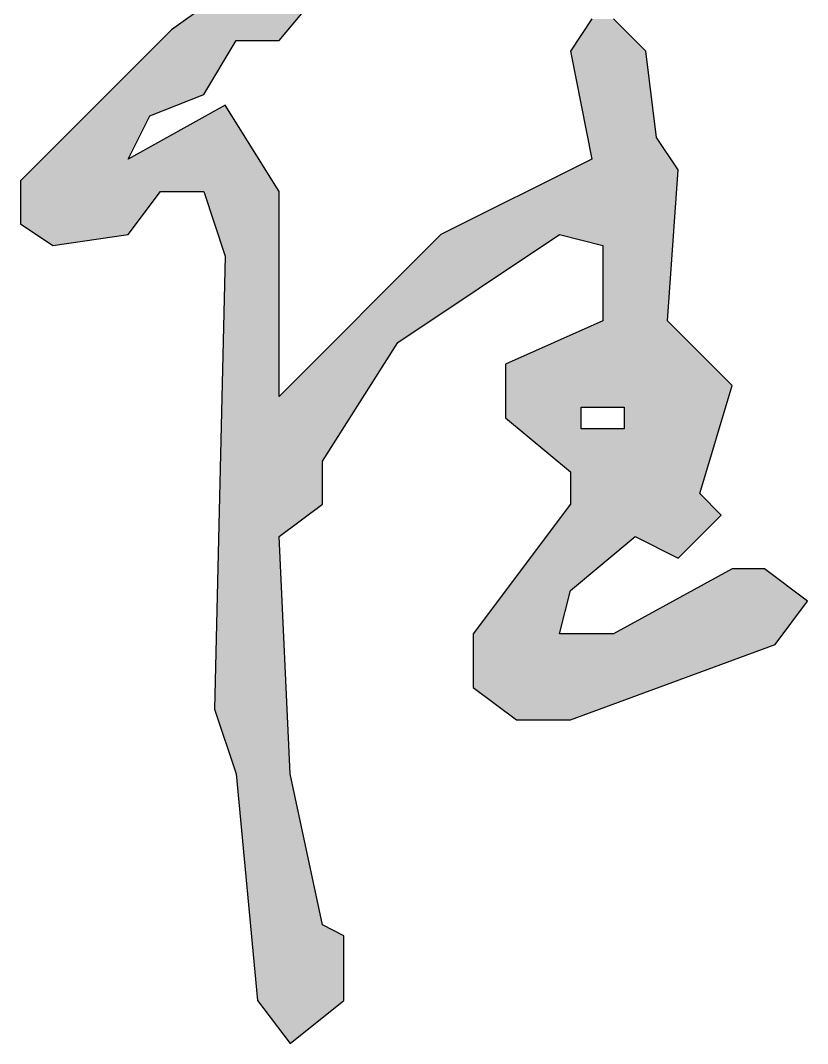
# Model space of a CAD drawing. Extents: x -165130 to 255370, y -346822 to 187778.
# Drawn here: x 190858 to 192865, y -159532 to -156924 of the extents above; entities that cross this region are included whole.
import ezdxf

# ---------------------------------------------------------------- set-up
doc = ezdxf.new("R2010")
doc.units = 0
doc.header["$MEASUREMENT"] = 0
doc.layers.get('0').update_dxf_attribs({"linetype": 'CONTINUOUS'})
doc.layers.add('层0', color=253, linetype='CONTINUOUS')

# ---------------------------------------------------------------- blocks, each defined once
blk = doc.blocks.new('崔瑞')
at = {"linetype": 'Continuous'}
h = blk.add_hatch(color=256, dxfattribs=at)
h.paths.add_polyline_path([(164044.98, -22649.61), (164066.98, -22649.61), (164066.98, -22660.61), (164044.98, -22660.61)], flags=16)
h.paths.add_polyline_path([(164094.48, -22204.11), (164083.48, -22198.61), (164072.48, -22209.61), (164077.98, -22336.11), (164033.98, -22336.11), (164000.98, -22358.11), (163978.98, -22358.11), (163967.98, -22374.61), (163912.98, -22402.11), (163835.98, -22457.11), (163758.98, -22534.11), (163758.98, -22556.11), (163775.48, -22567.11), (163813.98, -22561.61), (163830.48, -22539.61), (163852.48, -22539.61), (163863.48, -22572.61), (163857.98, -22803.61), (163868.98, -22836.61), (163879.98, -22952.11), (163896.48, -22974.11), (163923.98, -22952.11), (163923.98, -22919.11), (163912.98, -22913.61), (163896.48, -22836.61), (163890.98, -22715.61), (163912.98, -22699.11), (163912.98, -22677.11), (163951.48, -22616.61), (164033.98, -22561.61), (164055.98, -22567.11), (164055.98, -22605.61), (164006.48, -22627.61), (164006.48, -22655.11), (164039.48, -22682.61), (164039.48, -22699.11), (163989.98, -22765.11), (163989.98, -22792.61), (164011.98, -22809.11), (164039.48, -22809.11), (164143.98, -22770.61), (164160.48, -22748.61), (164138.48, -22732.11), (164121.98, -22732.11), (164061.48, -22765.11), (164033.98, -22765.11), (164039.48, -22743.11), (164072.48, -22715.61), (164094.48, -22726.61), (164116.48, -22704.61), (164105.48, -22693.61), (164121.98, -22638.61), (164088.98, -22605.61), (164094.48, -22528.61), (164083.48, -22512.11), (164077.98, -22468.11), (164061.48, -22451.61), (164050.48, -22451.61), (164039.48, -22468.11), (164050.48, -22523.11), (163973.48, -22561.61), (163890.98, -22644.11), (163890.98, -22539.61), (163863.48, -22495.61), (163813.98, -22523.11), (163824.98, -22501.11), (163852.48, -22490.11), (163868.98, -22462.61), (163890.98, -22462.61), (163918.48, -22429.61), (163940.48, -22424.11), (163951.48, -22407.61), (163995.48, -22391.11), (164017.48, -22369.11), (164061.48, -22363.61), (164105.48, -22396.61), (164127.48, -22391.11), (164127.48, -22369.11), (164116.48, -22358.11), (164105.48, -22220.61)])
for points in [[(163912.98, -22402.11), (163835.98, -22457.11), (163758.98, -22534.11), (163758.98, -22556.11), (163775.48, -22567.11), (163813.98, -22561.61), (163830.48, -22539.61), (163852.48, -22539.61), (163863.48, -22572.61), (163857.98, -22803.61), (163868.98, -22836.61), (163879.98, -22952.11), (163896.48, -22974.11), (163923.98, -22952.11), (163923.98, -22919.11), (163912.98, -22913.61), (163896.48, -22836.61), (163890.98, -22715.61), (163912.98, -22699.11), (163912.98, -22677.11), (163951.48, -22616.61), (164033.98, -22561.61), (164055.98, -22567.11), (164055.98, -22605.61), (164006.48, -22627.61), (164006.48, -22655.11), (164039.48, -22682.61), (164039.48, -22699.11), (163989.98, -22765.11), (163989.98, -22792.61), (164011.98, -22809.11), (164039.48, -22809.11), (164143.98, -22770.61), (164160.48, -22748.61), (164138.48, -22732.11), (164121.98, -22732.11), (164061.48, -22765.11), (164033.98, -22765.11), (164039.48, -22743.11), (164072.48, -22715.61), (164094.48, -22726.61), (164116.48, -22704.61), (164105.48, -22693.61), (164121.98, -22638.61), (164088.98, -22605.61), (164094.48, -22528.61), (164083.48, -22512.11), (164077.98, -22468.11), (164061.48, -22451.61)], [(164050.48, -22451.61), (164039.48, -22468.11), (164050.48, -22523.11), (163973.48, -22561.61), (163890.98, -22644.11), (163890.98, -22539.61), (163863.48, -22495.61), (163813.98, -22523.11), (163824.98, -22501.11), (163852.48, -22490.11), (163868.98, -22462.61), (163890.98, -22462.61), (163918.48, -22429.61)], [(164044.98, -22649.61), (164066.98, -22649.61), (164066.98, -22660.61), (164044.98, -22660.61), (164044.98, -22649.61)]]:
    blk.add_lwpolyline(points, dxfattribs=at)
blk = doc.blocks.new('qar5gesfd')
blk.add_blockref('崔瑞', (-178629.56, 178616.15))

msp = doc.modelspace()

# ---------------------------------------------------------------- block references
at = {"layer": '层0', "xscale": 5, "yscale": 5, "zscale": 5}
msp.add_blockref('qar5gesfd', (265210.681, -937742.598, -625.1), dxfattribs=at)

doc.saveas('drawing.dxf')
